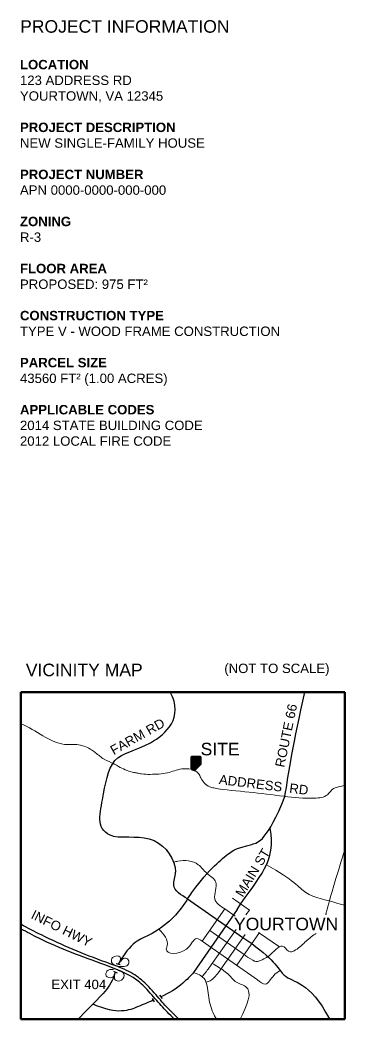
# Model space of a CAD drawing. Header units: inches. Extents: x -54 to 15382, y 469 to 41738.
# Drawn here: x 815 to 1126, y 7747 to 8703 of the extents above; entities that cross this region are included whole.
import ezdxf

# ---------------------------------------------------------------- set-up
doc = ezdxf.new("R2010")
doc.units = ezdxf.units.IN
doc.header["$MEASUREMENT"] = 0
doc.layers.get('0').update_dxf_attribs({"lineweight": 9})
for name, color, linetype, lineweight in [('2', 7, 'Continuous', 18), ('3', 7, 'Continuous', 30), ('5', 7, 'Continuous', 50), ('A-TEXTx', 7, 'Continuous', 18)]:
    doc.layers.add(name, color=color, linetype=linetype, lineweight=lineweight)
doc.styles.get("Standard").update_dxf_attribs({"font": 'arial.ttf'})

msp = doc.modelspace()

# ---------------------------------------------------------------- hatches: boundary and pattern name
at = {"layer": '5', "ltscale": 0.25}
h = msp.add_hatch(dxfattribs=at)
h.set_pattern_fill('ANSI31', color=256, scale=0.5625, style=0)
h.set_pattern_definition([(45, (447.7015, 3549.18083), (-0.0497184456, 0.0497184456), [])])
h.paths.add_polyline_path([(979.3337155, 7986.5836475), (979.3337155, 7998.1012117), (988.103368, 7998.1012117), (988.103368, 7991.1778017), (982.3865849, 7985.4610186)])

# ---------------------------------------------------------------- linework, layer by layer
at = {"layer": '2', "ltscale": 0.25}
for p, q in [((1018.5431195, 7863.0128641), (1034.7836939, 7851.7101574)), ((1011.3763271, 7852.7150807), (989.6912408, 7821.9502795)), ((1011.3763271, 7852.7150807), (1021.0041021, 7845.8509477)), ((1034.7836939, 7851.7101574), (1031.3692523, 7847.1816619)), ((1022.0143848, 7833.0983714), (996.0218209, 7796.1402706)), ((996.8171591, 7832.2765094), (1029.7433101, 7809.3110133)), ((1030.8351696, 7828.2598568), (1005.0871554, 7791.9100987)), ((1044.3829219, 7830.3463027), (1022.6001396, 7799.0471715)), ((1043.488583, 7830.3664002), (1063.4429579, 7816.479056)), ((989.6912408, 7821.9502795), (1042.6551291, 7785.0898042))]:
    msp.add_line(p, q, dxfattribs=at)
for points, knots in [([(905.4838458, 7991.6204562), (902.1833903, 7992.9204659), (895.6753686, 7995.4838971), (889.1904129, 8001.0681245), (883.640908, 8005.402246), (878.2224756, 8007.8758131), (871.735587, 8010.1083962), (865.6467112, 8009.9691702), (846.8247065, 8009.5794418), (832.3908489, 8022.9452487), (817.3977773, 8029.358023), (816.3476788, 8029.7783401)], [0, 0, 0, 0, 10.5602504167, 20.8232890169, 25.4441509396, 31.6280508815, 38.6057542731, 45.7814586632, 49.7271138847, 94.8368136513, 98.2093981867, 98.2093981867, 98.2093981867, 98.2093981867]), ([(904.1108626, 7992.3089277), (906.4804939, 7990.8646793), (910.8694741, 7988.1896736), (917.6621027, 7985.1962673), (923.1146511, 7983.3524173), (927.8588849, 7982.7108937), (932.9610303, 7981.4343698), (942.6499751, 7981.507116), (955.9670324, 7981.7937791), (969.9911167, 7988.1714817), (984.6648951, 7986.2893344), (988.4455357, 7977.8174075), (991.4818282, 7973.0002156), (995.9898102, 7969.5068261), (1010.675793, 7966.4044829), (1034.4693159, 7964.9182675), (1056.7680343, 7961.9617046), (1067.8045109, 7960.4983901)], [0, 0, 0, 0, 8.3139832069, 15.3989805383, 22.2460483394, 25.4700510913, 29.7445995666, 37.955775301, 54.4584746317, 68.724735042, 85.1315392853, 90.0416442007, 95.7301787098, 102.2586670633, 106.361525345, 140.4273861562, 173.8103562666, 173.8103562666, 173.8103562666, 173.8103562666]), ([(1067.8045109, 7960.4983901), (1077.2772777, 7959.4260114), (1090.8676543, 7957.8874925), (1109.1293573, 7959.5909962), (1113.5453489, 7967.6901644), (1117.3051966, 7968.8228352), (1126.153275, 7971.1130362)], [0, 0, 0, 0, 29.2750694592, 42.000317918, 50.3195835158, 53.8748391474, 53.8748391474, 53.8748391474, 53.8748391474]), ([(1107.7977343, 7847.1565783), (1107.8377689, 7847.5820243), (1108.5018637, 7848.6782272), (1107.8285249, 7851.3952108), (1125.6439024, 7908.437436)], [82.6611391763, 82.6611391763, 82.6611391763, 82.6611391763, 83.8686182633, 88.1627848659, 88.1627848659, 88.1627848659, 88.1627848659]), ([(1011.3763271, 7852.7150807), (1006.9344392, 7855.5231944), (997.4092658, 7861.5449054), (1007.0791298, 7878.7765307), (993.2883609, 7886.1963668), (985.2856221, 7898.3801096), (971.3812562, 7900.0558956), (963.8496275, 7897.8343382), (962.6508761, 7897.4807497)], [0, 0, 0, 0, 13.811676485, 29.6177221493, 41.8577253542, 53.403707578, 73.3242533554, 77.0950171189, 77.0950171189, 77.0950171189, 77.0950171189]), ([(1051.0290273, 7895.0707414), (1077.3267694, 7880.4883947), (1086.7140255, 7864.7205793), (1107.7100491, 7861.6787648), (1125.7878842, 7856.2291716)], [10.2942984589, 10.2942984589, 10.2942984589, 10.2942984589, 50.9884354146, 96.590156691, 96.590156691, 96.590156691, 96.590156691]), ([(989.6912408, 7821.9502795), (987.9005863, 7823.0965508), (981.5693917, 7827.1494078), (977.610027, 7809.3919899), (952.5825623, 7808.6791005), (958.5008407, 7822.4699773), (952.9750401, 7828.3614701), (948.3016476, 7833.3441433)], [0, 0, 0, 0, 5.5681723088, 19.6873170299, 39.0358966776, 42.2651217557, 59.9695941803, 59.9695941803, 59.9695941803, 59.9695941803]), ([(1029.7433101, 7809.3110133), (1039.6259357, 7801.5598082), (1047.6704282, 7804.2182628), (1054.7193222, 7807.7433396), (1066.385591, 7821.8676808), (1073.0271865, 7808.4119448), (1083.8326318, 7816.9460487), (1089.637928, 7822.8130881), (1095.9738241, 7827.6007307), (1098.6350989, 7829.3901858)], [3.2495897195, 3.2495897195, 3.2495897195, 3.2495897195, 8.2702467902, 23.11503682, 39.3093532161, 46.870015464, 55.9617982252, 61.3476045332, 71.069085535, 71.069085535, 71.069085535, 71.069085535]), ([(909.1087378, 7797.8450096), (906.5162289, 7798.7130244), (902.2943843, 7800.1265684), (902.9456121, 7808.1079742), (912.4867028, 7808.3887303), (911.3749726, 7804.2552826), (911.0130858, 7802.9097763)], [0, 0, 0, 0, 7.1924963988, 11.7128258558, 19.1436436937, 22.7298784077, 22.7298784077, 22.7298784077, 22.7298784077]), ([(909.1087378, 7797.8450096), (913.4175065, 7797.4041049), (919.537806, 7796.7778318), (919.864028, 7804.5975688), (914.8072211, 7806.606569), (912.856078, 7804.0999877), (911.7606576, 7802.6927302)], [0, 0, 0, 0, 10.232863638, 14.5350551914, 18.2802902129, 23.0746091648, 23.0746091648, 23.0746091648, 23.0746091648]), ([(999.030383, 7800.6760892), (1001.1431626, 7799.4857765), (1006.7982546, 7796.29977), (1014.7020097, 7790.9330063), (1020.9872627, 7782.1574937), (1040.5715155, 7777.6049528), (1032.4013813, 7760.4264979), (1025.9806169, 7747.462184)], [0, 0, 0, 0, 7.2874541191, 19.5056915709, 28.2354434141, 39.1856847132, 70.9557702184, 70.9557702184, 70.9557702184, 70.9557702184]), ([(904.9355077, 7794.8019532), (902.4576185, 7794.858116), (898.2630276, 7794.9531881), (896.7730264, 7787.8071676), (903.3680842, 7785.8541005), (905.1825261, 7788.7804495), (905.9773579, 7790.0623624)], [0, 0, 0, 0, 6.5042429431, 11.0104359308, 16.387183419, 20.5786014583, 20.5786014583, 20.5786014583, 20.5786014583]), ([(909.2434883, 7793.9194865), (911.5120325, 7793.206764), (916.1581674, 7791.7470581), (913.9153313, 7782.9091792), (905.4917799, 7783.7218462), (905.7517431, 7787.5340251), (905.8524586, 7789.0109431)], [0, 0, 0, 0, 6.2263421517, 12.7519792501, 19.0226760338, 22.9885302552, 22.9885302552, 22.9885302552, 22.9885302552]), ([(981.4692204, 7792.034831), (985.2151729, 7790.5320803), (994.4719116, 7786.8185869), (995.0163962, 7769.4512159), (998.2427616, 7756.4864037), (1002.060961, 7749.3964536), (1003.1942326, 7747.462184)], [0, 0, 0, 0, 11.2891159291, 27.8968823802, 45.4825760726, 52.1986065175, 52.1986065175, 52.1986065175, 52.1986065175]), ([(1005.0871554, 7791.9100987), (1002.7600288, 7788.7707985), (999.6063453, 7784.5164742), (994.7029837, 7782.9871876), (993.4178503, 7782.5863739)], [0, 0, 0, 0, 11.2205036116, 15.2058355441, 15.2058355441, 15.2058355441, 15.2058355441]), ([(1042.6551291, 7785.0898042), (1045.1740558, 7782.9195874), (1051.2155723, 7777.7144357), (1056.7950902, 7789.2236149), (1062.0638082, 7792.5448073), (1064.1582585, 7793.8650653)], [0, 0, 0, 0, 8.3219197752, 19.959697082, 27.6385503846, 27.6385503846, 27.6385503846, 27.6385503846])]:
    msp.add_open_spline(points, degree=3, knots=knots, dxfattribs=at)
msp.add_open_spline([(996.0218209, 7796.1402706), (993.9251031, 7793.3730511), (991.8283852, 7790.6058316), (989.6174842, 7787.920256)], degree=3, dxfattribs=at)
at = {"layer": '3', "ltscale": 0.25}
for p, q in [((975.6629039, 7862.2844636), (1028.6267922, 7825.4239883)), ((1023.0403103, 7852.2758574), (981.4692204, 7792.034831)), ((1028.6267922, 7825.4239883), (1036.9337244, 7819.6427384)), ((907.4321874, 7800.477016), (911.1245244, 7799.4876573)), ((904.8937471, 7793.2612644), (908.3922601, 7791.720943)), ((948.9135934, 7770.1461561), (951.2721377, 7767.1379255)), ((941.8707342, 7767.0784478), (943.7434572, 7763.7460176))]:
    msp.add_line(p, q, dxfattribs=at)
for points, knots in [([(904.5121506, 7922.3822802), (887.7997862, 7927.3348943), (895.0291262, 7957.1915088), (901.3965227, 8001.7615358), (938.2250361, 8004.6381875), (972.3707002, 8035.8154035), (959.1768101, 8060.1242468)], [1.8089843318, 1.8089843318, 1.8089843318, 1.8089843318, 49.7111615096, 97.2480450396, 145.880284613, 195.7019315121, 195.7019315121, 195.7019315121, 195.7019315121]), ([(975.6629039, 7862.2844636), (978.0960254, 7866.0202888), (987.2547871, 7878.6295313), (1001.0574581, 7894.8058518), (1016.3576232, 7906.7166017), (1022.6718808, 7911.1771573), (1051.8936776, 7918.2428376), (1068.7435206, 7960.3921432)], [4.1517794915, 4.1517794915, 4.1517794915, 4.1517794915, 6.8388579227, 21.9410784129, 34.893715901, 46.4443124585, 51.1231110046, 51.1231110046, 51.1231110046, 51.1231110046]), ([(904.5121506, 7922.3822802), (917.3662637, 7920.272799), (944.8588589, 7926.894964), (964.0530751, 7899.9992717), (964.252665, 7887.8193392)], [108.7212046933, 108.7212046933, 108.7212046933, 108.7212046933, 161.2859727827, 209.8145770561, 209.8145770561, 209.8145770561, 209.8145770561]), ([(975.6629039, 7862.2844636), (969.4274669, 7866.1286666), (959.036244, 7872.534949), (963.9019711, 7883.6067366), (964.252665, 7887.8193392)], [0, 0, 0, 0, 18.6853954744, 31.1388133964, 31.1388133964, 31.1388133964, 31.1388133964]), ([(975.6629039, 7862.2844636), (974.0139584, 7859.7355472), (968.168036, 7851.4244409), (955.7764266, 7837.1975441), (935.7555449, 7825.7962974), (927.4327524, 7822.9455771), (917.6390013, 7813.9126482), (910.8563933, 7802.3290402), (909.4090303, 7799.9473226)], [0, 0, 0, 0, 7.0734857853, 18.38079476, 39.0859351856, 54.9628719867, 86.8898528668, 95.3029983005, 95.3029983005, 95.3029983005, 95.3029983005]), ([(912.6482309, 7796.0998122), (907.7289677, 7798.1815055), (880.8409368, 7807.4432588), (849.2166019, 7820.7375645), (822.8262975, 7834.4940286), (816.3476788, 7838.0439781)], [161.4033789572, 161.4033789572, 161.4033789572, 161.4033789572, 182.5988606966, 272.6534864204, 302.2699012382, 302.2699012382, 302.2699012382, 302.2699012382]), ([(938.3122304, 7774.2265823), (934.7906004, 7778.0620002), (923.1538218, 7789.4619274), (885.3565694, 7803.30396), (847.7191359, 7816.9723324), (822.0253255, 7830.5901193), (816.3476788, 7833.7804081)], [115.2762235401, 115.2762235401, 115.2762235401, 115.2762235401, 136.0296753253, 180.8327500723, 272.0117663713, 298.2443986563, 298.2443986563, 298.2443986563, 298.2443986563]), ([(1036.9337244, 7819.6427384), (1059.9960208, 7803.0412425), (1067.1527154, 7779.9279599), (1091.9493833, 7784.6001772), (1111.186356, 7747.5548204)], [0, 0, 0, 0, 16.9890671827, 44.3193036623, 44.3193036623, 44.3193036623, 44.3193036623]), ([(906.6430036, 7792.4911037), (905.7117576, 7789.6690193), (902.6785769, 7780.4771569), (889.4298944, 7765.812271), (877.9858829, 7754.2854945), (871.2115676, 7747.462184)], [0, 0, 0, 0, 8.8606254418, 28.8601068001, 57.8733127113, 57.8733127113, 57.8733127113, 57.8733127113]), ([(940.3366712, 7776.3993982), (936.6806698, 7780.3727777), (928.8618207, 7788.0286983), (919.2168005, 7793.2254444), (912.6482309, 7796.0998122)], [115.3816991759, 115.3816991759, 115.3816991759, 115.3816991759, 136.8969025792, 159.4018649633, 159.4018649633, 159.4018649633, 159.4018649633]), ([(981.4692204, 7792.034831), (978.1368171, 7788.4492382), (969.1101507, 7778.7367432), (957.6900804, 7772.2040702), (950.1153379, 7768.6133783)], [0, 0, 0, 0, 14.5994980331, 39.5464738612, 39.5464738612, 39.5464738612, 39.5464738612]), ([(962.927927, 7747.462184), (958.2113243, 7752.0355949), (950.3228699, 7760.1017322), (943.0777413, 7768.9482336), (938.3122304, 7774.2265823)], [68.320364495, 68.320364495, 68.320364495, 68.320364495, 90.9939056121, 113.2711511119, 113.2711511119, 113.2711511119, 113.2711511119]), ([(967.3233445, 7747.462184), (962.0654045, 7752.4405158), (953.2207112, 7761.2961113), (945.1455882, 7771.0891051), (940.3328964, 7776.397015)], [63.4753844556, 63.4753844556, 63.4753844556, 63.4753844556, 90.8642198467, 113.3913550189, 113.3913550189, 113.3913550189, 113.3913550189]), ([(942.8442506, 7765.3461171), (938.1610217, 7763.3346602), (923.6463385, 7757.5225208), (909.69259, 7751.2127211), (885.1463379, 7761.624741)], [47.4270922702, 47.4270922702, 47.4270922702, 47.4270922702, 62.5005608437, 93.4733431216, 93.4733431216, 93.4733431216, 93.4733431216])]:
    msp.add_open_spline(points, degree=3, knots=knots, dxfattribs=at)
for points in [[(1068.7435206, 7960.3921432), (1072.1018593, 7982.0112614), (1076.8958379, 8012.4214515), (1087.6740636, 8060.1242468)], [(1023.0403103, 7852.2758574), (1044.5787999, 7885.1003336), (1060.9039961, 7897.5323101), (1054.5807047, 7930.1205241)]]:
    msp.add_open_spline(points, degree=3, dxfattribs=at)
at = {"layer": '5', "ltscale": 0.25}
for p, q in [((1126.0059413, 8060.1242468), (816.3476788, 8060.1242468)), ((816.3476788, 8060.1242468), (816.3476788, 7747.462184)), ((1126.0059413, 7747.462184), (1126.0059413, 8060.1242468)), ((816.3476788, 7747.462184), (1126.0059413, 7747.462184))]:
    msp.add_line(p, q, dxfattribs=at)
at = {"layer": '5', "ltscale": 10, "flags": 128}
msp.add_lwpolyline([(979.3337155, 7986.5836475), (979.3337155, 7998.1012117), (988.103368, 7998.1012117), (988.103368, 7991.1778017), (982.3865849, 7985.4610186), (979.3337155, 7986.5836475)], close=True, dxfattribs=at)

# ---------------------------------------------------------------- texts
at = {"ltscale": 0.5, "attachment_point": 1}
for s, insert, char_height in [('{PROJECT INFORMATION}', (815.5801673, 8702.8710682), 12), ('{VICINITY MAP}', (821.0361648, 8087.3795099), 12), ('{(NOT TO SCALE)}', (1010.7551027, 8087.3795099), 9)]:
    msp.add_mtext(s, dxfattribs=dict(at, insert=insert, char_height=char_height))
at = {"layer": 'A-TEXTx', "ltscale": 0.5, "insert": (815.4498275, 8694.8660992), "char_height": 18, "width": 288.290461317, "attachment_point": 1}
msp.add_mtext('{\\fArial|b1|i0|c0|p34;\\P\\H0.5x;LOCATION\\P\\fArial|b0|i0|c0|p34;123 ADDRESS RD\\PYOURTOWN, VA 12345\\fArial|b1|i0|c0|p34;\\P\\PPROJECT DESCRIPTION\\P\\fArial|b0|i0|c0|p34;NEW SINGLE-FAMILY HOUSE\\fArial|b1|i0|c0|p34;\\P\\PPROJECT NUMBER\\P\\fArial|b0|i0|c0|p34;APN 0000-0000-000-000\\fArial|b1|i0|c0|p34;\\P\\PZONING\\P\\fArial|b0|i0|c0|p34;R-3\\fArial|b1|i0|c0|p34; \\P\\PFLOOR AREA\\fArial|b0|i0|c0|p34;\\PPROPOSED: 975 FT²\\fArial|b1|i0|c0|p34;\\P\\PCONSTRUCTION TYPE\\P\\fArial|b0|i0|c0|p34;TYPE V - WOOD FRAME CONSTRUCTION\\fArial|b1|i0|c0|p34;\\P\\PPARCEL SIZE\\P\\fArial|b0|i0|c0|p34;43560 FT² (1.00 ACRES)\\P\\P\\fArial|b1|i0|c0|p34;APPLICABLE CODES\\P\\fArial|b0|i0|c0|p34;2014 STATE BUILDING CODE\\P2012 LOCAL FIRE CODE}', dxfattribs=at)
at = {"layer": 'A-TEXTx', "ltscale": 0.25, "char_height": 9, "attachment_point": 4}
for s, insert, rotation in [('{ROUTE 66}', (1063.6715836, 7988.5135231), 78.2611947749), ('{FARM RD}', (902.8057596, 8003.6803237), 29.3664369485), ('{ADDRESS  RD}', (1005.8055574, 7976.7181123), 352.9629523017), ('{MAIN ST}', (1024.6883844, 7865.6550573), 58.6697079056), ('{INFO HWY}', (827.1560311, 7848.066453), 333.5433990508)]:
    msp.add_mtext(s, dxfattribs=dict(at, insert=insert, rotation=rotation))
at = {"layer": 'A-TEXTx', "ltscale": 0.25, "attachment_point": 4}
for s, insert, char_height in [('{SITE}', (988.1429788, 8005.5835706), 12), ('{YOURTOWN}', (1020.0182815, 7838.2190017), 12), ('{EXIT 404}', (845.4499966, 7780.4984026), 9)]:
    msp.add_mtext(s, dxfattribs=dict(at, insert=insert, char_height=char_height))

doc.saveas('drawing.dxf')
